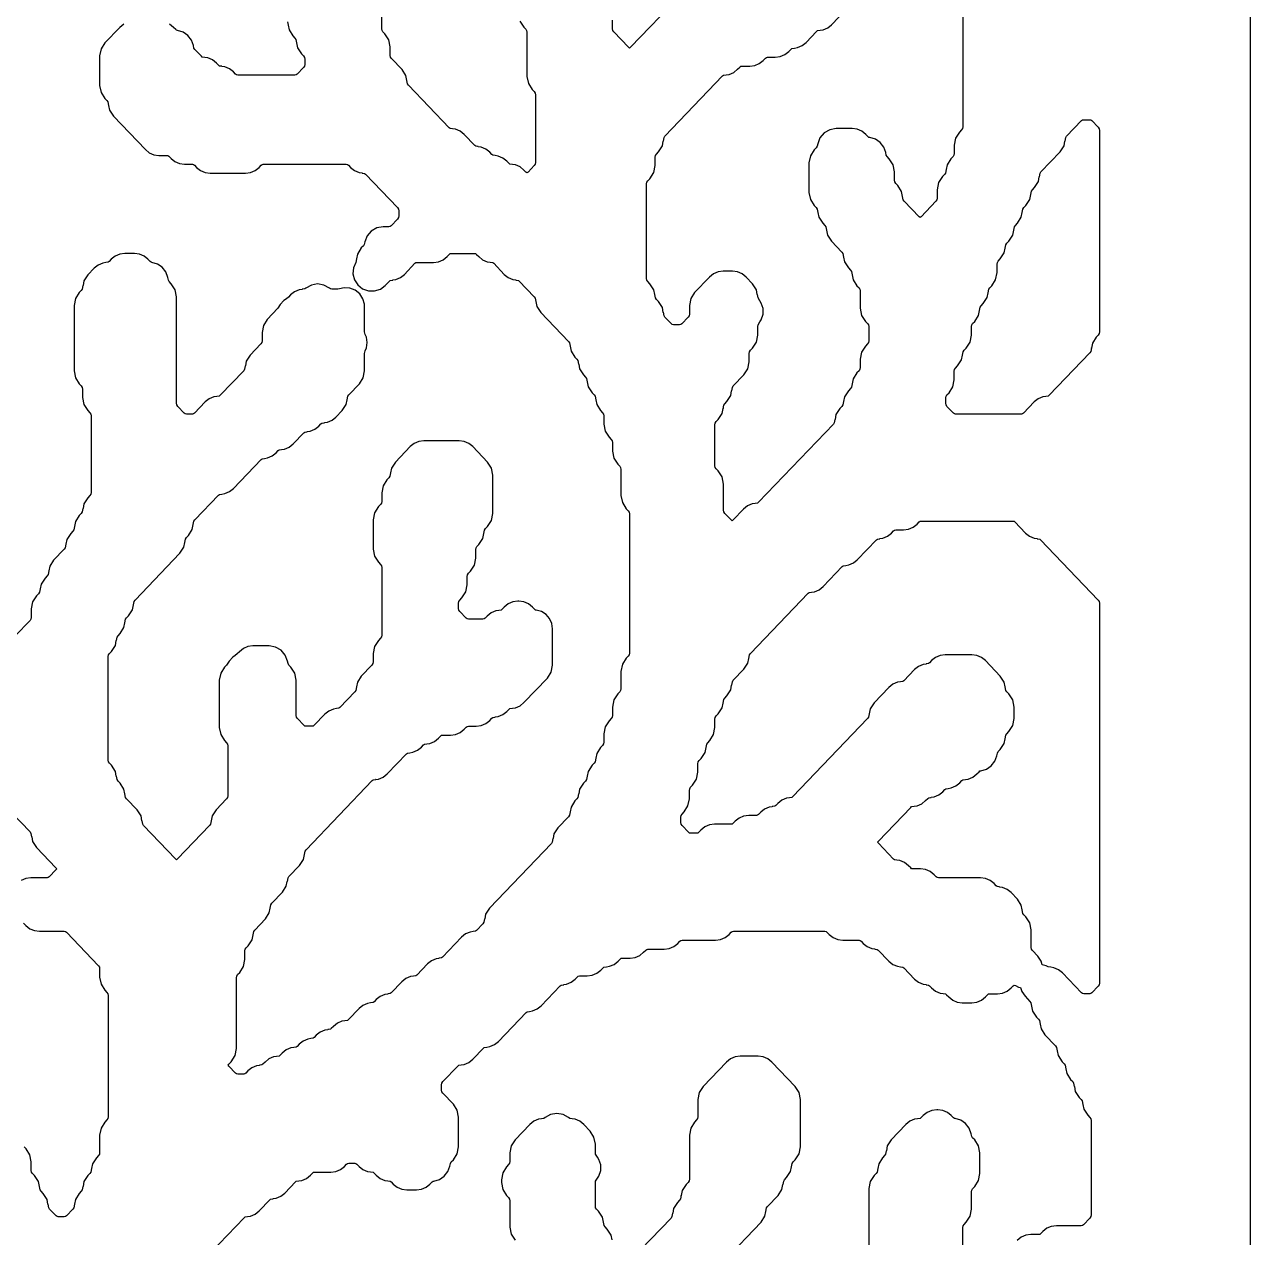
# Model space of a CAD drawing. Header units: millimetres. Extents: x 10 to 410, y 18 to 283.
# Drawn here: x 178.77 to 211.27, y 43.75 to 75.89 of the extents above; entities that cross this region are included whole.
import ezdxf

# ---------------------------------------------------------------- set-up
doc = ezdxf.new("R2010")
doc.units = ezdxf.units.MM
doc.layers.add('CUT', color=1, linetype='Continuous')

msp = doc.modelspace()

# ---------------------------------------------------------------- linework, layer by layer
at = {"layer": 'CUT'}
for points in [[(190.134, 21), (198.134, 21), (198.134, 24), (211.2679, 24), (211.2679, 144), (198.134, 144), (198.134, 147), (190.134, 147), (190.134, 144), (169.134, 144), (169.134, 147), (161.134, 147), (161.134, 144), (148, 144), (148, 24), (161.134, 24), (161.134, 21), (169.134, 21), (169.134, 24), (190.134, 24)], [(203.224, 65.7713), (203.1994, 65.8094), (203.1908, 65.8538), (203.1908, 65.9943), (203.1994, 66.0387), (203.224, 66.0768), (203.2783, 66.1334), (203.3812, 66.293), (203.4173, 66.4794), (203.4173, 66.7031), (203.4259, 66.7476), (203.4505, 66.7856), (203.5048, 66.8423), (203.6078, 67.0018), (203.6324, 67.1291), (203.6347, 67.1287), (203.6524, 67.2202), (203.677, 67.2582), (203.7313, 67.3149), (203.8343, 67.4744), (203.8703, 67.6609), (203.8703, 67.8846), (203.8789, 67.929), (203.9035, 67.9671), (203.9578, 68.0237), (204.0608, 68.1833), (204.0854, 68.3106), (204.0877, 68.3101), (204.1054, 68.4016), (204.13, 68.4397), (204.1843, 68.4963), (204.2873, 68.6558), (204.3119, 68.7831), (204.3142, 68.7827), (204.3319, 68.8742), (204.3565, 68.9122), (204.4108, 68.9689), (204.5138, 69.1284), (204.5499, 69.3149), (204.5499, 69.5386), (204.5585, 69.583), (204.583, 69.6211), (204.6373, 69.6777), (204.7403, 69.8373), (204.7649, 69.9646), (204.7673, 69.9641), (204.785, 70.0556), (204.8095, 70.0937), (204.8638, 70.1503), (204.9668, 70.3099), (204.9914, 70.4371), (204.9938, 70.4367), (205.0115, 70.5282), (205.036, 70.5662), (205.0903, 70.6229), (205.1933, 70.7824), (205.2179, 70.9097), (205.2203, 70.9093), (205.238, 71.0008), (205.2625, 71.0388), (205.3168, 71.0954), (205.4198, 71.255), (205.4444, 71.3823), (205.4468, 71.3818), (205.4645, 71.4733), (205.489, 71.5114), (205.5433, 71.568), (205.6463, 71.7276), (205.671, 71.8549), (205.6733, 71.8544), (205.691, 71.9459), (205.7155, 71.984), (206.2229, 72.5132), (206.3259, 72.6727), (206.3505, 72.8), (206.3528, 72.7996), (206.3705, 72.8911), (206.3951, 72.9291), (206.7916, 73.3428), (206.8168, 73.3628), (206.8486, 73.3671), (207.0078, 73.3671), (207.0396, 73.3628), (207.0647, 73.3428), (207.2348, 73.1654), (207.2594, 73.1273), (207.2679, 73.0829), (207.2679, 67.7441), (207.2594, 67.6997), (207.2348, 67.6616), (207.1805, 67.605), (207.0775, 67.4454), (207.0529, 67.3181), (207.0505, 67.3186), (207.0328, 67.2271), (207.0083, 67.189), (205.9322, 66.0665), (205.9071, 66.0465), (205.8419, 66.0377), (205.8423, 66.035), (205.7629, 66.0242), (205.6396, 65.9716), (205.5348, 65.8882), (205.2527, 65.5939), (205.2275, 65.5739), (205.1957, 65.5696), (203.451, 65.5696), (203.4191, 65.5739), (203.394, 65.5939)], [(205.6306, 51.2101), (205.489, 51.3578), (205.4645, 51.3959), (205.4559, 51.4403), (205.4559, 51.9003), (205.4198, 52.0868), (205.3168, 52.2463), (205.2625, 52.303), (205.238, 52.341), (205.2203, 52.4325), (205.2179, 52.4321), (205.1933, 52.5593), (205.0903, 52.7189), (204.924, 52.8924), (204.8191, 52.9759), (204.6958, 53.0285), (204.6165, 53.0392), (204.6169, 53.0419), (204.5517, 53.0507), (204.5266, 53.0707), (204.471, 53.1287), (204.3661, 53.2121), (204.2428, 53.2647), (204.11, 53.2827), (202.998, 53.2827), (202.9661, 53.287), (202.941, 53.307), (202.8854, 53.365), (202.7805, 53.4484), (202.6573, 53.501), (202.5245, 53.519), (202.3184, 53.519), (202.2866, 53.5233), (202.2615, 53.5433), (202.2059, 53.6013), (202.101, 53.6847), (201.9778, 53.7373), (201.8984, 53.748), (201.8988, 53.7508), (201.8336, 53.7596), (201.8085, 53.7796), (201.4052, 54.2002), (201.3859, 54.2278), (201.4052, 54.2555), (202.2615, 55.1487), (202.2866, 55.1687), (202.3518, 55.1775), (202.3514, 55.1802), (202.4308, 55.191), (202.554, 55.2435), (202.6589, 55.327), (202.7145, 55.385), (202.7396, 55.405), (202.8048, 55.4138), (202.8044, 55.4165), (202.8838, 55.4272), (203.007, 55.4798), (203.1119, 55.5633), (203.1675, 55.6213), (203.1926, 55.6413), (203.2578, 55.6501), (203.2574, 55.6528), (203.3368, 55.6635), (203.4601, 55.7161), (203.5649, 55.7996), (203.6205, 55.8576), (203.6457, 55.8776), (203.7108, 55.8864), (203.7105, 55.8891), (203.7898, 55.8998), (203.9131, 55.9524), (204.018, 56.0359), (204.0735, 56.0938), (204.0987, 56.1138), (204.121, 56.1169), (204.2696, 56.1612), (204.3974, 56.2489), (204.4923, 56.3716), (204.5449, 56.5174), (204.5585, 56.5873), (204.583, 56.6253), (204.6373, 56.6819), (204.7403, 56.8415), (204.7649, 56.9688), (204.7673, 56.9683), (204.785, 57.0598), (204.8095, 57.0979), (204.8638, 57.1545), (204.9668, 57.3141), (205.0029, 57.5005), (205.0029, 57.8075), (204.9668, 57.9939), (204.8638, 58.1535), (204.8095, 58.2101), (204.785, 58.2482), (204.7673, 58.3397), (204.7649, 58.3392), (204.7403, 58.4665), (204.6373, 58.6261), (204.2445, 59.0359), (204.1396, 59.1193), (204.0163, 59.1719), (203.8835, 59.1899), (203.1776, 59.1899), (203.0448, 59.1719), (202.9215, 59.1193), (202.8167, 59.0359), (202.7611, 58.9779), (202.736, 58.9579), (202.6708, 58.9491), (202.6711, 58.9464), (202.5918, 58.9356), (202.4685, 58.883), (202.3637, 58.7996), (202.0816, 58.5053), (202.0564, 58.4853), (201.9913, 58.4765), (201.9916, 58.4738), (201.9123, 58.4631), (201.789, 58.4105), (201.6841, 58.327), (201.2913, 57.9172), (201.1883, 57.7577), (201.1637, 57.6304), (201.1613, 57.6308), (201.1436, 57.5393), (201.1191, 57.5013), (199.137, 55.4336), (199.1118, 55.4136), (199.0467, 55.4048), (199.047, 55.4021), (198.9677, 55.3913), (198.8444, 55.3387), (198.7395, 55.2553), (198.6839, 55.1973), (198.6588, 55.1773), (198.5936, 55.1685), (198.594, 55.1658), (198.5147, 55.155), (198.3914, 55.1024), (198.2865, 55.019), (198.2309, 54.961), (198.2058, 54.941), (198.174, 54.9367), (197.9679, 54.9367), (197.8351, 54.9187), (197.7119, 54.8662), (197.607, 54.7827), (197.5514, 54.7247), (197.5263, 54.7047), (197.4944, 54.7004), (197.0619, 54.7004), (196.9291, 54.6825), (196.8058, 54.6299), (196.701, 54.5464), (196.6454, 54.4884), (196.6202, 54.4684), (196.5884, 54.4641), (196.4292, 54.4641), (196.3974, 54.4684), (196.3723, 54.4884), (196.2022, 54.6658), (196.1777, 54.7039), (196.1691, 54.7483), (196.1691, 54.8888), (196.1777, 54.9333), (196.2022, 54.9713), (196.2565, 55.0279), (196.3595, 55.1875), (196.3956, 55.3739), (196.3956, 55.5977), (196.4042, 55.6421), (196.4287, 55.6802), (196.483, 55.7368), (196.586, 55.8964), (196.6221, 56.0828), (196.6221, 56.3065), (196.6307, 56.351), (196.6552, 56.389), (196.7095, 56.4457), (196.8125, 56.6052), (196.8371, 56.7325), (196.8395, 56.7321), (196.8572, 56.8235), (196.8817, 56.8616), (196.936, 56.9182), (197.039, 57.0778), (197.0751, 57.2642), (197.0751, 57.488), (197.0837, 57.5324), (197.1082, 57.5705), (197.1625, 57.6271), (197.2655, 57.7866), (197.2902, 57.9139), (197.2925, 57.9135), (197.3102, 58.005), (197.3348, 58.043), (197.389, 58.0997), (197.492, 58.2592), (197.5167, 58.3865), (197.519, 58.3861), (197.5367, 58.4776), (197.5613, 58.5156), (197.8421, 58.8085), (197.9451, 58.9681), (197.9697, 59.0954), (197.972, 59.0949), (197.9897, 59.1864), (198.0143, 59.2245), (199.5434, 60.8196), (199.5685, 60.8396), (199.6337, 60.8484), (199.6333, 60.8511), (199.7127, 60.8618), (199.8359, 60.9144), (199.9408, 60.9979), (200.4494, 61.5284), (200.4745, 61.5484), (200.5397, 61.5573), (200.5394, 61.56), (200.6187, 61.5707), (200.742, 61.6233), (200.8468, 61.7067), (201.3555, 62.2373), (201.3806, 62.2573), (201.4457, 62.2661), (201.4454, 62.2688), (201.5247, 62.2796), (201.648, 62.3322), (201.7529, 62.4156), (201.8085, 62.4736), (201.8336, 62.4936), (201.8654, 62.4979), (202.0715, 62.4979), (202.2043, 62.5159), (202.3275, 62.5684), (202.4324, 62.6519), (202.488, 62.7099), (202.5131, 62.7299), (202.5449, 62.7342), (204.9692, 62.7342), (205.001, 62.7299), (205.0262, 62.7099), (205.3083, 62.4156), (205.4131, 62.3322), (205.5364, 62.2796), (205.6158, 62.2688), (205.6154, 62.2661), (205.6806, 62.2573), (205.7057, 62.2373), (207.2348, 60.6422), (207.2594, 60.6041), (207.2679, 60.5597), (207.2679, 50.4952), (207.2594, 50.4507), (207.2348, 50.4127), (207.0647, 50.2353), (207.0396, 50.2153), (207.0078, 50.211), (206.8486, 50.211), (206.8168, 50.2153), (206.7916, 50.2353), (206.283, 50.7658), (206.1782, 50.8493), (206.0549, 50.9019), (205.9755, 50.9126), (205.9759, 50.9153), (205.9101, 50.9242), (205.8513, 50.9493), (205.7506, 50.9751), (205.7235, 51.074)]]:
    msp.add_lwpolyline(points, close=True, dxfattribs=at)
for points in [[(196.1359, 76.6405), (194.838, 75.2866), (194.81, 75.2655), (194.782, 75.2866), (194.3902, 75.6954), (194.3656, 75.7334), (194.357, 75.7779), (194.357, 76.0016)], [(191.9015, 75.9807), (192.0045, 75.8212), (192.0588, 75.7645), (192.0833, 75.7265), (192.0919, 75.682), (192.0919, 74.5132), (192.128, 74.3267), (192.231, 74.1672), (192.2853, 74.1105), (192.3098, 74.0725), (192.3184, 74.028), (192.3184, 72.2336), (192.3098, 72.1891), (192.2853, 72.1511), (192.1199, 71.9785), (192.0919, 71.9575), (192.0639, 71.9785), (192.013, 72.0317), (191.9082, 72.1151), (191.7849, 72.1677), (191.7055, 72.1784), (191.7059, 72.1811), (191.6407, 72.19), (191.6156, 72.2099), (191.56, 72.2679), (191.4551, 72.3514), (191.3319, 72.404), (191.2525, 72.4147), (191.2529, 72.4174), (191.1877, 72.4262), (191.1626, 72.4462), (191.107, 72.5042), (191.0021, 72.5877), (190.8789, 72.6403), (190.7995, 72.651), (190.7999, 72.6537), (190.7347, 72.6625), (190.7096, 72.6825), (190.4275, 72.9768), (190.3226, 73.0603), (190.1993, 73.1128), (190.12, 73.1236), (190.1204, 73.1263), (190.0552, 73.1351), (190.0301, 73.1551), (188.954, 74.2776), (188.9294, 74.3157), (188.9117, 74.4072), (188.9094, 74.4067), (188.8847, 74.534), (188.7817, 74.6936), (188.5009, 74.9865), (188.4764, 75.0246), (188.4678, 75.069), (188.4678, 75.2927), (188.4317, 75.4792), (188.3287, 75.6387), (188.2744, 75.6954), (188.2499, 75.7334), (188.2413, 75.7779), (188.2413, 76.2379)], [(203.6438, 76.1546), (203.6438, 73.1787), (203.6352, 73.1343), (203.6107, 73.0962), (203.5564, 73.0396), (203.4534, 72.88), (203.4173, 72.6936), (203.4173, 72.4699), (203.4087, 72.4254), (203.3842, 72.3874), (203.3299, 72.3307), (203.2269, 72.1712), (203.2022, 72.0439), (203.1999, 72.0443), (203.1822, 71.9528), (203.1576, 71.9148), (203.1034, 71.8581), (203.0004, 71.6986), (202.9643, 71.5121), (202.9643, 71.2884), (202.9557, 71.244), (202.9311, 71.2059), (202.5392, 70.7971), (202.5113, 70.7761), (202.4833, 70.7971), (202.0914, 71.2059), (202.0669, 71.244), (202.0492, 71.3355), (202.0468, 71.335), (202.0222, 71.4623), (201.9192, 71.6219), (201.8649, 71.6785), (201.8404, 71.7165), (201.8318, 71.761), (201.8318, 71.9847), (201.7957, 72.1712), (201.6927, 72.3307), (201.6384, 72.3874), (201.6138, 72.4254), (201.6003, 72.4953), (201.5477, 72.6411), (201.4528, 72.7637), (201.325, 72.8514), (201.1764, 72.8958), (201.1541, 72.8988), (201.1289, 72.9188), (201.0733, 72.9768), (200.9685, 73.0603), (200.8452, 73.1128), (200.7124, 73.1308), (200.2879, 73.1308), (200.1188, 73.1014), (199.9697, 73.0165), (199.858, 72.8862), (199.797, 72.7258), (199.7846, 72.6617), (199.76, 72.6236), (199.7057, 72.567), (199.6027, 72.4074), (199.5667, 72.221), (199.5667, 71.4415), (199.6027, 71.255), (199.7057, 71.0954), (199.76, 71.0388), (199.7846, 71.0008), (199.8023, 70.9093), (199.8046, 70.9097), (199.8293, 70.7824), (199.9322, 70.6229), (199.9865, 70.5662), (200.0111, 70.5282), (200.0288, 70.4367), (200.0311, 70.4371), (200.0558, 70.3099), (200.1588, 70.1503), (200.4396, 69.8574), (200.4641, 69.8193), (200.4818, 69.7278), (200.4842, 69.7283), (200.5088, 69.601), (200.6118, 69.4414), (200.6661, 69.3848), (200.6906, 69.3468), (200.7083, 69.2553), (200.7107, 69.2557), (200.7353, 69.1284), (200.8383, 68.9689), (200.8926, 68.9122), (200.9171, 68.8742), (200.9257, 68.8297), (200.9257, 68.3697), (200.9618, 68.1833), (201.0648, 68.0237), (201.1191, 67.9671), (201.1436, 67.929), (201.1522, 67.8846), (201.1522, 67.5078), (201.1436, 67.4634), (201.1191, 67.4253), (201.0648, 67.3687), (200.9618, 67.2091), (200.9257, 67.0227), (200.9257, 66.799), (200.9171, 66.7545), (200.8926, 66.7165), (200.8383, 66.6598), (200.7353, 66.5003), (200.7107, 66.373), (200.7083, 66.3734), (200.6906, 66.2819), (200.6661, 66.2439), (200.6118, 66.1873), (200.5088, 66.0277), (200.4842, 65.9004), (200.4818, 65.9009), (200.4641, 65.8094), (200.4396, 65.7713), (200.3853, 65.7147), (200.2823, 65.5551), (200.2576, 65.4278), (200.2553, 65.4283), (200.2376, 65.3368), (200.213, 65.2987), (198.2309, 63.231), (198.2058, 63.2111), (198.1406, 63.2022), (198.141, 63.1995), (198.0616, 63.1888), (197.9384, 63.1362), (197.8335, 63.0528), (197.5561, 62.7634), (197.5281, 62.7423), (197.5001, 62.7634), (197.3348, 62.9359), (197.3102, 62.9739), (197.3016, 63.0184), (197.3016, 63.7147), (197.2655, 63.9011), (197.1625, 64.0607), (197.1082, 64.1173), (197.0837, 64.1554), (197.0751, 64.1998), (197.0751, 65.2854), (197.0837, 65.3299), (197.1082, 65.3679), (197.1625, 65.4246), (197.2655, 65.5841), (197.2902, 65.7114), (197.2925, 65.711), (197.3102, 65.8025), (197.3348, 65.8405), (197.389, 65.8971), (197.492, 66.0567), (197.5167, 66.184), (197.519, 66.1835), (197.5367, 66.275), (197.5613, 66.3131), (197.8421, 66.606), (197.9451, 66.7655), (197.9811, 66.952), (197.9811, 67.1757), (197.9897, 67.2202), (198.0143, 67.2582), (198.0686, 67.3149), (198.1716, 67.4744), (198.2076, 67.6609), (198.2076, 67.8846), (198.2162, 67.929), (198.2668, 68.0073), (198.2637, 68.0093), (198.3031, 68.0656), (198.3489, 68.2108), (198.3489, 68.363), (198.3031, 68.5082), (198.2637, 68.5645), (198.2668, 68.5665), (198.2162, 68.6448), (198.1985, 68.7363), (198.1962, 68.7359), (198.1716, 68.8631), (198.0686, 69.0227), (197.9022, 69.1962), (197.7974, 69.2797), (197.6741, 69.3323), (197.5413, 69.3502), (197.2884, 69.3502), (197.1556, 69.3323), (197.0323, 69.2797), (196.9275, 69.1962), (196.5346, 68.7864), (196.4316, 68.6269), (196.3956, 68.4404), (196.3956, 68.2167), (196.387, 68.1722), (196.3624, 68.1342), (196.1923, 67.9568), (196.1672, 67.9368), (196.1354, 67.9325), (195.9762, 67.9325), (195.9444, 67.9368), (195.9193, 67.9568), (195.7492, 68.1342), (195.7246, 68.1722), (195.7069, 68.2637), (195.7046, 68.2633), (195.68, 68.3906), (195.577, 68.5501), (195.5227, 68.6068), (195.4981, 68.6448), (195.4804, 68.7363), (195.4781, 68.7359), (195.4535, 68.8631), (195.3505, 69.0227), (195.2962, 69.0793), (195.2716, 69.1174), (195.263, 69.1618), (195.263, 71.6652), (195.2716, 71.7096), (195.2962, 71.7477), (195.3505, 71.8043), (195.4535, 71.9639), (195.4895, 72.1503), (195.4895, 72.374), (195.4981, 72.4185), (195.5227, 72.4565), (195.577, 72.5132), (195.68, 72.6727), (195.7046, 72.8), (195.7069, 72.7996), (195.7246, 72.8911), (195.7492, 72.9291), (197.2783, 74.5242), (197.3034, 74.5442), (197.3686, 74.553), (197.3682, 74.5558), (197.4476, 74.5665), (197.5709, 74.6191), (197.6757, 74.7025), (197.7313, 74.7605), (197.7564, 74.7805), (197.7883, 74.7848), (197.9943, 74.7848), (198.1271, 74.8028), (198.2504, 74.8554), (198.3553, 74.9388), (198.4108, 74.9968), (198.436, 75.0168), (198.4678, 75.0211), (198.6738, 75.0211), (198.8066, 75.0391), (198.9299, 75.0916), (199.0348, 75.1751), (199.0904, 75.2331), (199.1155, 75.2531), (199.1807, 75.2619), (199.1803, 75.2646), (199.2597, 75.2753), (199.3829, 75.3279), (199.4878, 75.4114), (199.7699, 75.7057), (199.795, 75.7257), (199.8602, 75.7345), (199.8598, 75.7372), (199.9392, 75.7479), (200.0624, 75.8005), (200.1673, 75.884), (200.5602, 76.2938)], [(181.4033, 75.8957), (181.2984, 75.8123), (180.9056, 75.4024), (180.8026, 75.2429), (180.7665, 75.0564), (180.7665, 74.2769), (180.8026, 74.0904), (180.9056, 73.9309), (180.9599, 73.8743), (180.9844, 73.8362), (181.0021, 73.7447), (181.0045, 73.7452), (181.0291, 73.6179), (181.1321, 73.4583), (181.9779, 72.5759), (182.0828, 72.4925), (182.2061, 72.4399), (182.3389, 72.4219), (182.5449, 72.4219), (182.5767, 72.4176), (182.6019, 72.3976), (182.6575, 72.3396), (182.7623, 72.2562), (182.8856, 72.2036), (183.0184, 72.1857), (183.2244, 72.1857), (183.2563, 72.1814), (183.2814, 72.1614), (183.337, 72.1034), (183.4419, 72.0199), (183.5651, 71.9673), (183.6979, 71.9494), (184.6303, 71.9494), (184.7631, 71.9673), (184.8864, 72.0199), (184.9913, 72.1034), (185.0469, 72.1614), (185.072, 72.1814), (185.1038, 72.1857), (187.3016, 72.1857), (187.3334, 72.1814), (187.3585, 72.1614), (187.4141, 72.1034), (187.519, 72.0199), (187.6423, 71.9673), (187.7216, 71.9566), (187.7213, 71.9539), (187.7864, 71.9451), (187.8116, 71.9251), (188.6611, 71.0388), (188.6857, 71.0008), (188.6943, 70.9563), (188.6943, 70.8158), (188.6857, 70.7714), (188.6611, 70.7333), (188.4911, 70.5559), (188.466, 70.5359), (188.4341, 70.5316), (188.283, 70.5316), (188.1139, 70.5022), (187.9647, 70.4173), (187.8531, 70.287), (187.7921, 70.1266), (187.7797, 70.0625), (187.7551, 70.0245), (187.7008, 69.9678), (187.5978, 69.8083), (187.5732, 69.681), (187.5709, 69.6815), (187.5522, 69.5852), (187.4917, 69.4457), (187.4784, 69.283), (187.5182, 69.1248), (187.6069, 68.9877), (187.7349, 68.8866), (187.8887, 68.832), (188.0519, 68.8299), (188.207, 68.8804), (188.3377, 68.9782), (188.4445, 69.0896), (188.4696, 69.1096), (188.5348, 69.1184), (188.5344, 69.1212), (188.6138, 69.1319), (188.737, 69.1845), (188.8419, 69.2679), (189.124, 69.5622), (189.1491, 69.5822), (189.181, 69.5865), (189.6135, 69.5865), (189.7463, 69.6045), (189.8696, 69.657), (189.9745, 69.7405), (190.0301, 69.7985), (190.0552, 69.8185), (190.087, 69.8228), (190.6992, 69.8228), (190.731, 69.8185), (190.7562, 69.7985), (190.8118, 69.7405), (190.9166, 69.657), (191.0399, 69.6045), (191.1192, 69.5937), (191.1189, 69.591), (191.184, 69.5822), (191.2092, 69.5622), (191.4913, 69.2679), (191.5961, 69.1845), (191.7194, 69.1319), (191.7988, 69.1212), (191.7984, 69.1184), (191.8636, 69.1096), (191.8887, 69.0896), (192.2853, 68.6759), (192.3098, 68.6379), (192.3275, 68.5464), (192.3299, 68.5468), (192.3545, 68.4196), (192.4575, 68.26), (193.1913, 67.4945), (193.2159, 67.4565), (193.2336, 67.365), (193.2359, 67.3654), (193.2605, 67.2381), (193.3635, 67.0786), (193.4178, 67.0219), (193.4424, 66.9839), (193.4601, 66.8924), (193.4624, 66.8928), (193.487, 66.7655), (193.59, 66.606), (193.6443, 66.5494), (193.6689, 66.5113), (193.6866, 66.4198), (193.6889, 66.4203), (193.7135, 66.293), (193.8165, 66.1334), (193.8708, 66.0768), (193.8954, 66.0387), (193.9131, 65.9472), (193.9154, 65.9477), (193.94, 65.8204), (194.043, 65.6608), (194.0973, 65.6042), (194.1219, 65.5662), (194.1305, 65.5217), (194.1305, 65.298), (194.1666, 65.1115), (194.2695, 64.952), (194.3238, 64.8953), (194.3484, 64.8573), (194.357, 64.8128), (194.357, 64.5891), (194.3931, 64.4027), (194.4961, 64.2431), (194.5503, 64.1865), (194.5749, 64.1484), (194.5835, 64.104), (194.5835, 63.4077), (194.6196, 63.2212), (194.7226, 63.0617), (194.7769, 63.0051), (194.8014, 62.967), (194.81, 62.9226), (194.81, 59.2378), (194.8014, 59.1933), (194.7769, 59.1553), (194.7226, 59.0986), (194.6196, 58.9391), (194.5835, 58.7526), (194.5835, 58.2926), (194.5749, 58.2482), (194.5503, 58.2101), (194.4961, 58.1535), (194.3931, 57.9939), (194.357, 57.8075), (194.357, 57.5838), (194.3484, 57.5393), (194.3238, 57.5013), (194.2695, 57.4446), (194.1666, 57.2851), (194.1305, 57.0986), (194.1305, 56.8749), (194.1219, 56.8305), (194.0973, 56.7924), (194.043, 56.7358), (193.94, 56.5762), (193.9154, 56.4489), (193.9131, 56.4494), (193.8954, 56.3579), (193.8708, 56.3198), (193.8165, 56.2632), (193.7135, 56.1036), (193.6889, 55.9764), (193.6866, 55.9768), (193.6689, 55.8853), (193.6443, 55.8473), (193.59, 55.7906), (193.487, 55.6311), (193.4624, 55.5038), (193.4601, 55.5042), (193.4424, 55.4127), (193.4178, 55.3747), (193.3635, 55.3181), (193.2605, 55.1585), (193.2359, 55.0312), (193.2336, 55.0317), (193.2159, 54.9402), (193.1913, 54.9021), (192.9105, 54.6092), (192.8075, 54.4496), (192.7829, 54.3223), (192.7805, 54.3228), (192.7628, 54.2313), (192.7383, 54.1933), (191.0984, 52.4826), (190.9954, 52.3231), (190.9708, 52.1958), (190.9685, 52.1962), (190.9508, 52.1047), (190.9262, 52.0667), (190.7562, 51.8893), (190.731, 51.8693), (190.6659, 51.8605), (190.6662, 51.8577), (190.5869, 51.847), (190.4636, 51.7944), (190.3587, 51.711), (189.8501, 51.1804), (189.825, 51.1604), (189.7598, 51.1516), (189.7602, 51.1489), (189.6808, 51.1382), (189.5576, 51.0856), (189.4527, 51.0021), (189.1706, 50.7078), (189.1455, 50.6878), (189.0803, 50.679), (189.0807, 50.6763), (189.0013, 50.6656), (188.8781, 50.613), (188.7732, 50.5295), (188.4911, 50.2353), (188.466, 50.2153), (188.4008, 50.2065), (188.4011, 50.2037), (188.3218, 50.193), (188.1985, 50.1404), (188.0937, 50.057), (188.0381, 49.999), (188.0129, 49.979), (187.9478, 49.9702), (187.9481, 49.9675), (187.8688, 49.9567), (187.7455, 49.9041), (187.6406, 49.8207), (187.3585, 49.5264), (187.3334, 49.5064), (187.2682, 49.4976), (187.2686, 49.4949), (187.1893, 49.4841), (187.066, 49.4316), (186.9611, 49.3481), (186.9055, 49.2901), (186.8804, 49.2701), (186.8152, 49.2613), (186.8156, 49.2586), (186.7362, 49.2479), (186.613, 49.1953), (186.5081, 49.1118), (186.4525, 49.0538), (186.4274, 49.0338), (186.3622, 49.025), (186.3626, 49.0223), (186.2832, 49.0116), (186.16, 48.959), (186.0551, 48.8755), (185.9995, 48.8175), (185.9744, 48.7976), (185.9092, 48.7887), (185.9096, 48.786), (185.8302, 48.7753), (185.7069, 48.7227), (185.6021, 48.6393), (185.5465, 48.5813), (185.5213, 48.5613), (185.4562, 48.5525), (185.4565, 48.5497), (185.3772, 48.539), (185.2539, 48.4864), (185.1491, 48.403), (185.0935, 48.345), (185.0683, 48.325), (185.0032, 48.3162), (185.0035, 48.3134), (184.9242, 48.3027), (184.8009, 48.2501), (184.696, 48.1667), (184.6404, 48.1087), (184.6153, 48.0887), (184.5835, 48.0844), (184.4243, 48.0844), (184.3925, 48.0887), (184.3674, 48.1087), (184.1906, 48.293), (184.1713, 48.3207), (184.1906, 48.3483), (184.2516, 48.4119), (184.3546, 48.5715), (184.3906, 48.7579), (184.3906, 50.6356), (184.3992, 50.6801), (184.4238, 50.7181), (184.4781, 50.7748), (184.5811, 50.9343), (184.6172, 51.1208), (184.6172, 51.3445), (184.6257, 51.3889), (184.6503, 51.427), (184.7046, 51.4836), (184.8076, 51.6432), (184.8322, 51.7705), (184.8346, 51.77), (184.8523, 51.8615), (184.8768, 51.8996), (185.1576, 52.1925), (185.2606, 52.352), (185.2852, 52.4793), (185.2876, 52.4789), (185.3053, 52.5704), (185.3298, 52.6084), (185.6106, 52.9014), (185.7136, 53.0609), (185.7382, 53.1882), (185.7406, 53.1877), (185.7583, 53.2792), (185.7828, 53.3173), (186.0636, 53.6102), (186.1666, 53.7698), (186.1913, 53.8971), (186.1936, 53.8966), (186.2113, 53.9881), (186.2359, 54.0261), (187.9915, 55.8576), (188.0166, 55.8776), (188.0818, 55.8864), (188.0814, 55.8891), (188.1608, 55.8998), (188.284, 55.9524), (188.3889, 56.0359), (188.8975, 56.5664), (188.9226, 56.5864), (188.9878, 56.5952), (188.9874, 56.5979), (189.0668, 56.6087), (189.1901, 56.6613), (189.2949, 56.7447), (189.3505, 56.8027), (189.3757, 56.8227), (189.4408, 56.8315), (189.4405, 56.8342), (189.5198, 56.845), (189.6431, 56.8976), (189.7479, 56.981), (189.8035, 57.039), (189.8287, 57.059), (189.8605, 57.0633), (190.0665, 57.0633), (190.1993, 57.0813), (190.3226, 57.1338), (190.4275, 57.2173), (190.4831, 57.2753), (190.5082, 57.2953), (190.54, 57.2996), (190.7461, 57.2996), (190.8789, 57.3175), (191.0021, 57.3701), (191.107, 57.4536), (191.1626, 57.5116), (191.1877, 57.5316), (191.2529, 57.5404), (191.2525, 57.5431), (191.3319, 57.5538), (191.4551, 57.6064), (191.56, 57.6899), (191.6156, 57.7479), (191.6407, 57.7678), (191.7059, 57.7767), (191.7055, 57.7794), (191.7849, 57.7901), (191.9082, 57.8427), (192.013, 57.9261), (192.6324, 58.5722), (192.7354, 58.7318), (192.7714, 58.9182), (192.7714, 59.8777), (192.7509, 60.0193), (192.6912, 60.1494), (192.597, 60.2572), (192.4761, 60.3339), (192.3384, 60.3732), (192.3203, 60.3756), (192.2951, 60.3956), (192.2395, 60.4536), (192.1347, 60.537), (192.0114, 60.5896), (191.8786, 60.6076), (191.8522, 60.6076), (191.7194, 60.5896), (191.5961, 60.537), (191.4913, 60.4536), (191.4357, 60.3956), (191.4106, 60.3756), (191.3454, 60.3668), (191.3457, 60.3641), (191.2664, 60.3533), (191.1431, 60.3008), (191.0383, 60.2173), (190.9827, 60.1593), (190.9575, 60.1393), (190.9257, 60.135), (190.54, 60.135), (190.5082, 60.1393), (190.4831, 60.1593), (190.313, 60.3367), (190.2884, 60.3748), (190.2799, 60.4192), (190.2799, 60.5597), (190.2884, 60.6041), (190.313, 60.6422), (190.3673, 60.6988), (190.4703, 60.8584), (190.5064, 61.0448), (190.5064, 61.2685), (190.515, 61.313), (190.5395, 61.351), (190.5938, 61.4077), (190.6968, 61.5672), (190.7329, 61.7537), (190.7329, 61.9774), (190.7415, 62.0219), (190.766, 62.0599), (190.8203, 62.1165), (190.9233, 62.2761), (190.9479, 62.4034), (190.9503, 62.4029), (190.968, 62.4944), (190.9925, 62.5325), (191.0468, 62.5891), (191.1498, 62.7487), (191.1859, 62.9351), (191.1859, 63.951), (191.1498, 64.1374), (191.0468, 64.297), (190.654, 64.7068), (190.5491, 64.7902), (190.4258, 64.8428), (190.293, 64.8608), (189.3606, 64.8608), (189.2278, 64.8428), (189.1046, 64.7902), (188.9997, 64.7068), (188.6068, 64.297), (188.5039, 64.1374), (188.4792, 64.0101), (188.4769, 64.0106), (188.4592, 63.9191), (188.4346, 63.881), (188.3803, 63.8244), (188.2773, 63.6648), (188.2413, 63.4784), (188.2413, 63.2547), (188.2327, 63.2102), (188.2081, 63.1722), (188.1538, 63.1155), (188.0508, 62.956), (188.0148, 62.7695), (188.0148, 61.99), (188.0508, 61.8035), (188.1538, 61.644), (188.2081, 61.5873), (188.2327, 61.5493), (188.2413, 61.5048), (188.2413, 59.7104), (188.2327, 59.6659), (188.2081, 59.6279), (188.1538, 59.5712), (188.0508, 59.4117), (188.0148, 59.2252), (188.0148, 59.0015), (188.0062, 58.957), (187.9816, 58.919), (187.7008, 58.6261), (187.5978, 58.4665), (187.5732, 58.3392), (187.5709, 58.3397), (187.5532, 58.2482), (187.5286, 58.2101), (187.132, 57.7964), (187.1069, 57.7765), (187.0417, 57.7676), (187.0421, 57.7649), (186.9627, 57.7542), (186.8395, 57.7016), (186.7346, 57.6182), (186.4525, 57.3239), (186.4274, 57.3039), (186.3956, 57.2996), (186.2364, 57.2996), (186.2045, 57.3039), (186.1794, 57.3239), (186.0094, 57.5013), (185.9848, 57.5393), (185.9762, 57.5838), (185.9762, 58.5164), (185.9401, 58.7028), (185.8371, 58.8624), (185.7828, 58.919), (185.7583, 58.957), (185.7459, 59.0211), (185.6849, 59.1815), (185.5732, 59.3118), (185.4241, 59.3967), (185.255, 59.4262), (184.8305, 59.4262), (184.6977, 59.4082), (184.5744, 59.3556), (184.4695, 59.2722), (184.4139, 59.2142), (184.3563, 59.1683), (184.2927, 59.1292), (184.1949, 59.0181), (184.131, 58.919), (184.0767, 58.8624), (183.9737, 58.7028), (183.9376, 58.5164), (183.9376, 57.2642), (183.9737, 57.0778), (184.0767, 56.9182), (184.131, 56.8616), (184.1555, 56.8235), (184.1641, 56.7791), (184.1641, 55.4572), (184.1555, 55.4127), (184.131, 55.3747), (183.8502, 55.0818), (183.7472, 54.9222), (183.7226, 54.7949), (183.7202, 54.7954), (183.7025, 54.7039), (183.678, 54.6658), (182.8331, 53.7844), (182.8051, 53.7634), (182.7771, 53.7844), (181.9322, 54.6658), (181.9077, 54.7039), (181.89, 54.7954), (181.8876, 54.7949), (181.863, 54.9222), (181.76, 55.0818), (181.4792, 55.3747), (181.4546, 55.4127), (181.4369, 55.5042), (181.4346, 55.5038), (181.41, 55.6311), (181.307, 55.7906), (181.2527, 55.8473), (181.2281, 55.8853), (181.2104, 55.9768), (181.2081, 55.9764), (181.1835, 56.1036), (181.0805, 56.2632), (181.0262, 56.3198), (181.0016, 56.3579), (180.993, 56.4023), (180.993, 59.142), (181.0016, 59.1864), (181.0262, 59.2245), (181.0805, 59.2811), (181.1835, 59.4407), (181.2081, 59.5679), (181.2104, 59.5675), (181.2281, 59.659), (181.2527, 59.697), (181.307, 59.7537), (181.41, 59.9132), (181.4346, 60.0405), (181.4369, 60.0401), (181.4546, 60.1316), (181.4792, 60.1696), (181.5335, 60.2262), (181.6365, 60.3858), (181.6611, 60.5131), (181.6634, 60.5126), (181.6811, 60.6041), (181.7057, 60.6422), (182.8925, 61.8803), (182.9955, 62.0398), (183.0202, 62.1671), (183.0225, 62.1666), (183.0402, 62.2581), (183.0648, 62.2962), (183.119, 62.3528), (183.222, 62.5124), (183.2467, 62.6397), (183.249, 62.6392), (183.2667, 62.7307), (183.2913, 62.7688), (183.9143, 63.4187), (183.9395, 63.4387), (184.0046, 63.4475), (184.0043, 63.4503), (184.0836, 63.461), (184.2069, 63.5136), (184.3118, 63.597), (185.0469, 64.3639), (185.072, 64.3839), (185.1372, 64.3927), (185.1368, 64.3954), (185.2162, 64.4061), (185.3394, 64.4587), (185.4443, 64.5422), (185.4999, 64.6002), (185.525, 64.6202), (185.5902, 64.629), (185.5898, 64.6317), (185.6692, 64.6424), (185.7924, 64.695), (185.8973, 64.7785), (186.1794, 65.0728), (186.2045, 65.0927), (186.2697, 65.1016), (186.2693, 65.1043), (186.3487, 65.115), (186.472, 65.1676), (186.5768, 65.251), (186.6324, 65.309), (186.6576, 65.329), (186.7227, 65.3378), (186.7224, 65.3406), (186.8017, 65.3513), (186.925, 65.4039), (187.0299, 65.4873), (187.1962, 65.6608), (187.2992, 65.8204), (187.3238, 65.9477), (187.3261, 65.9472), (187.3438, 66.0387), (187.3684, 66.0768), (187.6492, 66.3697), (187.7522, 66.5293), (187.7883, 66.7157), (187.7883, 67.1757), (187.8011, 67.2423), (187.8361, 67.3186), (187.8565, 67.4599), (187.8361, 67.6013), (187.8011, 67.6775), (187.7883, 67.7441), (187.7883, 68.4051), (187.7844, 68.4051), (187.787, 68.4755), (187.7455, 68.6238), (187.6608, 68.7524), (187.5409, 68.8492), (187.3973, 68.9049), (187.2436, 68.9143), (187.1269, 68.8846), (187.0751, 68.8776), (186.9159, 68.8776), (186.8841, 68.8819), (186.8538, 68.906), (186.7073, 68.9868), (186.5425, 69.0148), (186.3776, 68.9868), (186.2312, 68.906), (186.2009, 68.8819), (186.1357, 68.8731), (186.1361, 68.8704), (186.0567, 68.8597), (185.9334, 68.8071), (185.8286, 68.7236), (185.773, 68.6656), (185.7154, 68.6198), (185.6518, 68.5807), (185.554, 68.4695), (185.49, 68.3705), (185.2092, 68.0775), (185.1062, 67.918), (185.0702, 67.7315), (185.0702, 67.5078), (185.0616, 67.4634), (185.037, 67.4253), (184.7562, 67.1324), (184.6532, 66.9728), (184.6286, 66.8456), (184.6262, 66.846), (184.6086, 66.7545), (184.584, 66.7165), (183.9609, 66.0665), (183.9358, 66.0465), (183.8706, 66.0377), (183.871, 66.035), (183.7916, 66.0242), (183.6684, 65.9716), (183.5635, 65.8882), (183.2814, 65.5939), (183.2563, 65.5739), (183.2244, 65.5696), (183.0653, 65.5696), (183.0334, 65.5739), (183.0083, 65.5939), (182.8382, 65.7713), (182.8137, 65.8094), (182.8051, 65.8538), (182.8051, 68.6767), (182.769, 68.8631), (182.666, 69.0227), (182.6117, 69.0793), (182.5872, 69.1174), (182.5737, 69.1872), (182.521, 69.333), (182.4262, 69.4557), (182.2983, 69.5434), (182.1498, 69.5878), (182.1274, 69.5908), (182.1023, 69.6108), (182.0467, 69.6688), (181.9418, 69.7522), (181.8185, 69.8048), (181.6857, 69.8228), (181.4329, 69.8228), (181.3, 69.8048), (181.1768, 69.7522), (181.0719, 69.6688), (181.0163, 69.6108), (180.9912, 69.5908), (180.926, 69.582), (180.9264, 69.5793), (180.847, 69.5685), (180.7238, 69.5159), (180.6189, 69.4325), (180.4526, 69.259), (180.3496, 69.0994), (180.3249, 68.9721), (180.3226, 68.9726), (180.3049, 68.8811), (180.2803, 68.843), (180.226, 68.7864), (180.1231, 68.6269), (180.087, 68.4404), (180.087, 66.7157), (180.1231, 66.5293), (180.226, 66.3697), (180.2803, 66.3131), (180.3049, 66.275), (180.3135, 66.2306), (180.3135, 66.0069), (180.3496, 65.8204), (180.4526, 65.6608), (180.5069, 65.6042), (180.5314, 65.5662), (180.54, 65.5217), (180.54, 63.491), (180.5314, 63.4465), (180.5069, 63.4085), (180.4526, 63.3518), (180.3496, 63.1923), (180.3249, 63.065), (180.3226, 63.0654), (180.3049, 62.9739), (180.2803, 62.9359), (180.226, 62.8792), (180.1231, 62.7197), (180.0984, 62.5924), (180.0961, 62.5928), (180.0784, 62.5013), (180.0538, 62.4633), (179.9995, 62.4067), (179.8965, 62.2471), (179.8719, 62.1198), (179.8696, 62.1203), (179.8519, 62.0288), (179.8273, 61.9907), (179.5465, 61.6978), (179.4435, 61.5382), (179.4189, 61.411), (179.4166, 61.4114), (179.3989, 61.3199), (179.3743, 61.2819), (179.32, 61.2252), (179.217, 61.0657), (179.1924, 60.9384), (179.1901, 60.9388), (179.1724, 60.8473), (179.1478, 60.8093), (179.0935, 60.7527), (178.9905, 60.5931), (178.9545, 60.4066), (178.9545, 60.1829), (178.9459, 60.1385), (178.9213, 60.1004), (178.5294, 59.6916)], [(185.7411, 75.9628), (185.7588, 75.8713), (185.7611, 75.8717), (185.7858, 75.7445), (185.8887, 75.5849), (185.943, 75.5283), (185.9676, 75.4902), (185.9853, 75.3987), (185.9876, 75.3992), (186.0123, 75.2719), (186.1153, 75.1123), (186.1696, 75.0557), (186.1941, 75.0176), (186.2027, 74.9732), (186.2027, 74.8327), (186.1941, 74.7883), (186.1696, 74.7502), (185.9995, 74.5728), (185.9744, 74.5528), (185.9425, 74.5485), (184.4243, 74.5485), (184.3925, 74.5528), (184.3674, 74.5728), (184.3118, 74.6308), (184.2069, 74.7143), (184.0836, 74.7668), (184.0043, 74.7776), (184.0046, 74.7803), (183.9395, 74.7891), (183.9143, 74.8091), (183.8587, 74.8671), (183.7539, 74.9505), (183.6306, 75.0031), (183.5513, 75.0139), (183.5516, 75.0166), (183.4864, 75.0254), (183.4613, 75.0454), (183.2913, 75.2228), (183.2667, 75.2608), (183.2532, 75.3307), (183.2005, 75.4765), (183.1057, 75.5992), (182.9779, 75.6869), (182.8293, 75.7312), (182.8069, 75.7343), (182.7818, 75.7543), (182.7262, 75.8123), (182.6213, 75.8957)], [(178.1875, 55.2642), (178.9213, 54.4987), (178.9459, 54.4607), (178.9635, 54.3692), (178.9659, 54.3696), (178.9905, 54.2423), (179.0935, 54.0828), (179.6075, 53.5466), (179.6269, 53.519), (179.6075, 53.4913), (179.4308, 53.307), (179.4056, 53.287), (179.3738, 53.2827), (178.9413, 53.2827), (178.8085, 53.2647), (178.6852, 53.2121)], [(178.7512, 52.077), (178.8068, 52.019), (178.9117, 51.9355), (179.035, 51.8829), (179.1678, 51.865), (179.8268, 51.865), (179.8586, 51.8607), (179.8838, 51.8407), (180.7334, 50.9544), (180.7579, 50.9164), (180.7665, 50.8719), (180.7665, 50.6482), (180.8026, 50.4618), (180.9056, 50.3022), (180.9599, 50.2456), (180.9844, 50.2075), (180.993, 50.1631), (180.993, 46.9509), (180.9844, 46.9064), (180.9599, 46.8684), (180.9056, 46.8117), (180.8026, 46.6522), (180.7665, 46.4657), (180.7665, 46.0057), (180.7579, 45.9613), (180.7334, 45.9232), (180.6791, 45.8666), (180.5761, 45.707), (180.5514, 45.5797), (180.5491, 45.5802), (180.5314, 45.4887), (180.5069, 45.4506), (180.4526, 45.394), (180.3496, 45.2345), (180.3249, 45.1072), (180.3226, 45.1076), (180.3049, 45.0161), (180.2803, 44.9781), (180.226, 44.9214), (180.1231, 44.7619), (180.0984, 44.6346), (180.0961, 44.635), (180.0784, 44.5435), (180.0538, 44.5055), (179.8838, 44.3281), (179.8586, 44.3081), (179.8268, 44.3038), (179.6676, 44.3038), (179.6358, 44.3081), (179.6107, 44.3281), (179.4406, 44.5055), (179.4161, 44.5435), (179.3984, 44.635), (179.396, 44.6346), (179.3714, 44.7619), (179.2684, 44.9214), (179.2141, 44.9781), (179.1896, 45.0161), (179.1719, 45.1076), (179.1695, 45.1072), (179.1449, 45.2345), (179.0419, 45.394), (178.9876, 45.4506), (178.963, 45.4887), (178.9545, 45.5331), (178.9545, 45.7569), (178.9184, 45.9433), (178.8154, 46.1029), (178.7611, 46.1595)], [(182.6117, 42.2118), (184.5939, 44.2795), (184.619, 44.2995), (184.6842, 44.3083), (184.6838, 44.311), (184.7631, 44.3218), (184.8864, 44.3743), (184.9913, 44.4578), (185.2734, 44.7521), (185.2985, 44.7721), (185.3637, 44.7809), (185.3633, 44.7836), (185.4427, 44.7943), (185.5659, 44.8469), (185.6708, 44.9304), (185.9529, 45.2246), (185.978, 45.2446), (186.0432, 45.2535), (186.0428, 45.2562), (186.1222, 45.2669), (186.2455, 45.3195), (186.3503, 45.4029), (186.4059, 45.4609), (186.4311, 45.4809), (186.4629, 45.4852), (186.8954, 45.4852), (187.0282, 45.5032), (187.1515, 45.5558), (187.2564, 45.6392), (187.312, 45.6972), (187.3371, 45.7172), (187.3689, 45.7215), (187.5281, 45.7215), (187.5599, 45.7172), (187.585, 45.6972), (187.6406, 45.6392), (187.7455, 45.5558), (187.8688, 45.5032), (187.9481, 45.4925), (187.9478, 45.4897), (188.0129, 45.4809), (188.0381, 45.4609), (188.0937, 45.4029), (188.1985, 45.3195), (188.3218, 45.2669), (188.4011, 45.2562), (188.4008, 45.2535), (188.466, 45.2446), (188.4911, 45.2246), (188.5467, 45.1667), (188.6515, 45.0832), (188.7748, 45.0306), (188.9076, 45.0127), (189.1605, 45.0127), (189.2933, 45.0306), (189.4166, 45.0832), (189.5214, 45.1667), (189.577, 45.2246), (189.6022, 45.2446), (189.6245, 45.2477), (189.7731, 45.292), (189.9009, 45.3797), (189.9957, 45.5024), (190.0484, 45.6482), (190.0619, 45.7181), (190.0865, 45.7561), (190.1408, 45.8127), (190.2438, 45.9723), (190.2799, 46.1588), (190.2799, 46.9383), (190.2438, 47.1247), (190.1408, 47.2843), (189.86, 47.5772), (189.8354, 47.6153), (189.8268, 47.6597), (189.8268, 47.8002), (189.8354, 47.8446), (189.86, 47.8827), (190.2566, 48.2964), (190.2817, 48.3164), (190.3469, 48.3252), (190.3465, 48.3279), (190.4258, 48.3386), (190.5491, 48.3912), (190.654, 48.4747), (190.9361, 48.769), (190.9612, 48.7889), (191.0264, 48.7978), (191.026, 48.8005), (191.1054, 48.8112), (191.2286, 48.8638), (191.3335, 48.9472), (192.0686, 49.7141), (192.0937, 49.7341), (192.1589, 49.7429), (192.1586, 49.7456), (192.2379, 49.7564), (192.3612, 49.8089), (192.466, 49.8924), (192.9747, 50.423), (192.9998, 50.443), (193.065, 50.4518), (193.0646, 50.4545), (193.1439, 50.4652), (193.2672, 50.5178), (193.3721, 50.6013), (193.4277, 50.6592), (193.4528, 50.6792), (193.4846, 50.6835), (193.6907, 50.6835), (193.8235, 50.7015), (193.9467, 50.7541), (194.0516, 50.8375), (194.1072, 50.8955), (194.1323, 50.9155), (194.1975, 50.9243), (194.1971, 50.9271), (194.2765, 50.9378), (194.3997, 50.9904), (194.5046, 51.0738), (194.5602, 51.1318), (194.5853, 51.1518), (194.6172, 51.1561), (194.8232, 51.1561), (194.956, 51.1741), (195.0793, 51.2267), (195.1841, 51.3101), (195.2397, 51.3681), (195.2649, 51.3881), (195.2967, 51.3924), (195.7292, 51.3924), (195.862, 51.4104), (195.9853, 51.463), (196.0902, 51.5464), (196.1458, 51.6044), (196.1709, 51.6244), (196.2027, 51.6287), (197.0883, 51.6287), (197.2211, 51.6467), (197.3443, 51.6992), (197.4492, 51.7827), (197.5048, 51.8407), (197.5299, 51.8607), (197.5618, 51.865), (199.986, 51.865), (200.0179, 51.8607), (200.043, 51.8407), (200.0986, 51.7827), (200.2034, 51.6992), (200.3267, 51.6467), (200.4595, 51.6287), (200.8921, 51.6287), (200.9239, 51.6244), (200.949, 51.6044), (201.0046, 51.5464), (201.1095, 51.463), (201.2327, 51.4104), (201.3121, 51.3996), (201.3117, 51.3969), (201.3769, 51.3881), (201.402, 51.3681), (201.6841, 51.0738), (201.789, 50.9904), (201.9123, 50.9378), (201.9916, 50.9271), (201.9913, 50.9243), (202.0564, 50.9155), (202.0816, 50.8955), (202.3637, 50.6013), (202.4685, 50.5178), (202.5918, 50.4652), (202.6711, 50.4545), (202.6708, 50.4518), (202.736, 50.443), (202.7611, 50.423), (202.8167, 50.365), (202.9215, 50.2815), (203.0448, 50.2289), (203.1242, 50.2182), (203.1238, 50.2155), (203.189, 50.2067), (203.2141, 50.1867), (203.2697, 50.1287), (203.3746, 50.0452), (203.4978, 49.9926), (203.6306, 49.9747), (203.8835, 49.9747), (204.0163, 49.9926), (204.1396, 50.0452), (204.2445, 50.1287), (204.3001, 50.1867), (204.3252, 50.2067), (204.357, 50.211), (204.563, 50.211), (204.6958, 50.2289), (204.8191, 50.2815), (204.924, 50.365), (204.9749, 50.4181), (205.004, 50.44), (205.0384, 50.4286), (205.1152, 50.3886), (205.1712, 50.3802), (205.2071, 50.2674), (205.2941, 50.1434), (205.4227, 50.0093), (205.4473, 49.9712), (205.465, 49.8797), (205.4673, 49.8802), (205.492, 49.7529), (205.5949, 49.5933), (205.6492, 49.5367), (205.6738, 49.4987), (205.6915, 49.4072), (205.6938, 49.4076), (205.7185, 49.2803), (205.8214, 49.1208), (206.1023, 48.8278), (206.1268, 48.7898), (206.1445, 48.6983), (206.1469, 48.6987), (206.1715, 48.5715), (206.2745, 48.4119), (206.3288, 48.3553), (206.3533, 48.3172), (206.371, 48.2257), (206.3734, 48.2262), (206.398, 48.0989), (206.501, 47.9393), (206.5553, 47.8827), (206.5798, 47.8446), (206.5975, 47.7531), (206.5999, 47.7536), (206.6245, 47.6263), (206.7275, 47.4668), (206.7818, 47.4101), (206.8063, 47.3721), (206.824, 47.2806), (206.8264, 47.281), (206.851, 47.1537), (206.954, 46.9942), (207.0083, 46.9375), (207.0328, 46.8995), (207.0414, 46.855), (207.0414, 44.3517), (207.0328, 44.3073), (207.0083, 44.2692), (206.8382, 44.0918), (206.8131, 44.0718), (206.7813, 44.0675), (206.1222, 44.0675), (205.9894, 44.0496), (205.8661, 43.997), (205.7613, 43.9135), (205.7057, 43.8555), (205.6806, 43.8355), (205.6487, 43.8312), (205.4427, 43.8312), (205.3099, 43.8133), (205.1866, 43.7607), (205.0818, 43.6772)], [(197.3348, 43.157), (198.2951, 44.1587), (198.3981, 44.3183), (198.4227, 44.4456), (198.425, 44.4451), (198.4427, 44.5366), (198.4673, 44.5747), (198.7481, 44.8676), (198.8511, 45.0272), (198.8757, 45.1544), (198.8781, 45.154), (198.8958, 45.2455), (198.9203, 45.2835), (198.9746, 45.3402), (199.0776, 45.4997), (199.1022, 45.627), (199.1046, 45.6266), (199.1223, 45.7181), (199.1468, 45.7561), (199.2011, 45.8127), (199.3041, 45.9723), (199.3402, 46.1588), (199.3402, 47.4109), (199.3041, 47.5973), (199.2011, 47.7569), (198.5818, 48.403), (198.4769, 48.4864), (198.3536, 48.539), (198.2208, 48.557), (197.7414, 48.557), (197.6086, 48.539), (197.4854, 48.4864), (197.3805, 48.403), (196.7611, 47.7569), (196.6581, 47.5973), (196.6221, 47.4109), (196.6221, 46.9509), (196.6135, 46.9064), (196.5889, 46.8684), (196.5346, 46.8117), (196.4316, 46.6522), (196.3956, 46.4657), (196.3956, 45.2969), (196.387, 45.2524), (196.3624, 45.2144), (196.3081, 45.1577), (196.2051, 44.9982), (196.1805, 44.8709), (196.1782, 44.8713), (196.1605, 44.7798), (196.1359, 44.7418), (196.0816, 44.6851), (195.9786, 44.5256), (195.954, 44.3983), (195.9516, 44.3988), (195.934, 44.3073), (195.9094, 44.2692), (194.838, 43.1515)], [(203.6438, 43.1703), (203.6438, 44.0196), (203.6524, 44.0641), (203.677, 44.1021), (203.7313, 44.1587), (203.8343, 44.3183), (203.8703, 44.5047), (203.8703, 44.9647), (203.8789, 45.0092), (203.9035, 45.0472), (203.9578, 45.1039), (204.0608, 45.2634), (204.0968, 45.4499), (204.0968, 45.9931), (204.0608, 46.1796), (203.9578, 46.3392), (203.9035, 46.3958), (203.8789, 46.4338), (203.8654, 46.5037), (203.8127, 46.6495), (203.7179, 46.7722), (203.5901, 46.8599), (203.4415, 46.9042), (203.4191, 46.9073), (203.394, 46.9272), (203.3384, 46.9852), (203.2336, 47.0687), (203.1103, 47.1213), (202.9775, 47.1392), (202.9511, 47.1392), (202.8183, 47.1213), (202.695, 47.0687), (202.5902, 46.9852), (202.5346, 46.9272), (202.5094, 46.9073), (202.4443, 46.8984), (202.4446, 46.8957), (202.3653, 46.885), (202.242, 46.8324), (202.1372, 46.749), (201.7443, 46.3392), (201.6413, 46.1796), (201.6167, 46.0523), (201.6143, 46.0528), (201.5967, 45.9613), (201.5721, 45.9232), (201.5178, 45.8666), (201.4148, 45.707), (201.3902, 45.5797), (201.3878, 45.5802), (201.3701, 45.4887), (201.3456, 45.4506), (201.2913, 45.394), (201.1883, 45.2345), (201.1522, 45.048), (201.1522, 43.1703)], [(194.3456, 43.6894), (194.3209, 43.8167), (194.2179, 43.9763), (194.1636, 44.0329), (194.1391, 44.071), (194.1214, 44.1625), (194.119, 44.162), (194.0944, 44.2893), (193.9914, 44.4489), (193.9371, 44.5055), (193.9126, 44.5435), (193.904, 44.588), (193.904, 45.201), (193.9126, 45.2455), (193.9631, 45.3238), (193.96, 45.3258), (193.9995, 45.382), (194.0453, 45.5272), (194.0453, 45.6795), (193.9995, 45.8247), (193.96, 45.881), (193.9631, 45.883), (193.9126, 45.9613), (193.904, 46.0057), (193.904, 46.2294), (193.8679, 46.4159), (193.7649, 46.5754), (193.5986, 46.749), (193.4937, 46.8324), (193.3704, 46.885), (193.2911, 46.8957), (193.2915, 46.8984), (193.2263, 46.9073), (193.196, 46.9314), (193.0496, 47.0121), (192.8847, 47.0401), (192.7198, 47.0121), (192.5734, 46.9314), (192.5431, 46.9073), (192.4779, 46.8984), (192.4783, 46.8957), (192.3989, 46.885), (192.2757, 46.8324), (192.1708, 46.749), (191.778, 46.3392), (191.675, 46.1796), (191.6389, 45.9931), (191.6389, 45.7694), (191.6303, 45.725), (191.6057, 45.6869), (191.5514, 45.6303), (191.4485, 45.4707), (191.4124, 45.2843), (191.4124, 45.2136), (191.4485, 45.0272), (191.5514, 44.8676), (191.6057, 44.811), (191.6303, 44.7729), (191.6389, 44.7285), (191.6389, 44.0322), (191.675, 43.8457), (191.778, 43.6862)]]:
    msp.add_lwpolyline(points, dxfattribs=at)

doc.saveas('drawing.dxf')
